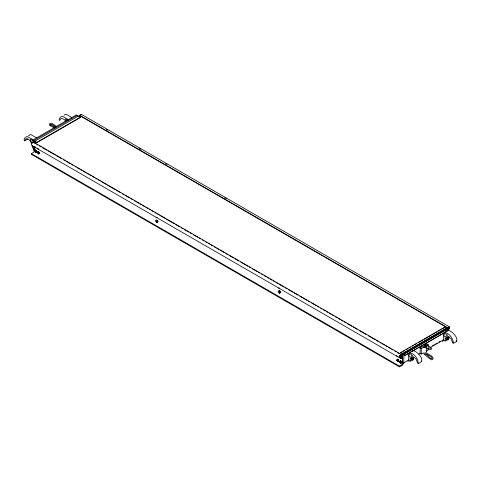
<?xml version="1.0" encoding="UTF-8"?>
<svg xmlns="http://www.w3.org/2000/svg" width="481" height="481" viewBox="0 0 481 481"><rect width="100%" height="100%" fill="white"/><g stroke="black" fill="none" stroke-linecap="round" stroke-linejoin="round"><path stroke-width="0.72" d="M426.653 345.683L426.683 345.184L426.322 345.232L426.274 346.031M34.716 141.582L36.718 142.743L80.303 117.574L80.303 117.214L76.275 114.959L32.69 140.127C32.558 141.715 32.858 140.067 33.508 140.837L33.586 141.673M431.71 348.19L431.289 349.356L430.2 349.765L428.517 349.434L424.495 346.639M31.77 143.428L33.339 142.376L35.287 143.506M54.726 127.778L54.678 127.044L50.307 124.741L50.613 124.97L50.451 124.23L50.192 124.519L52.146 124.513L55.489 126.876M412.686 351.256L413.035 350.595C417.424 350.986 427.02 361.616 418.205 363.389L417.67 363.083L415.927 358.832L413.251 356.902A4.521 2.609 60 0 0 411.309 357.72L410.822 358.658L410.089 358.231L410.089 361.267L408.207 360.125M443.404 333.369L443.404 340.007L445.159 341.023L445.159 337.981L445.893 338.408L446.38 337.47A4.521 2.609 60 0 1 448.322 336.658L450.998 338.582L452.741 342.839L453.276 343.139C462.091 341.366 452.489 330.742 448.106 330.351L444.6 332.377L444.246 333.032L444.047 332.69M413.035 350.595L409.529 352.621L409.181 353.282L408.976 352.934M447.883 330.742L448.106 330.351M34.349 151.088L35.36 150.198L36.436 151.533L36.075 152.044L35.426 152.423L34.349 151.088L35.36 150.198M35.426 152.423L36.436 151.533M38.6 148.767L38.246 149.278L37.169 147.938M37.169 152.711L38.179 151.822L39.256 153.162L38.895 153.667L38.246 154.046L37.169 152.711L38.179 151.822M38.246 154.046L39.256 153.162M157.107 217.171L156.752 217.683L156.03 217.268M155.676 221.116L156.686 220.232L157.756 221.567L157.401 222.072L156.752 222.45L155.676 221.116L156.686 220.232M156.752 222.45L157.756 221.567M279.599 287.891L279.245 288.402L278.529 287.987M278.168 291.841L279.178 290.951L280.255 292.286L279.894 292.797L279.245 293.176L278.168 291.841L279.178 290.951M279.245 293.176L280.255 292.286M398.07 356.301L397.709 356.812L396.993 356.397L396.639 355.477M396.639 360.251L397.649 359.361L398.719 360.696L398.364 361.207L397.709 361.586L396.639 360.251L397.649 359.361M397.709 361.586L398.719 360.696M399.813 358.026L400.529 358.441L401.539 357.551L401.178 356.631M401.539 357.551L400.529 358.441M399.452 361.874L400.463 360.99L401.539 362.325L401.178 362.83L400.529 363.209L399.452 361.874L400.463 360.99M400.529 363.209L401.539 362.325M426.334 346.999L426.388 345.598L428.156 344.582L428.156 350.078L426.388 351.094M39.364 153.583L39.586 152.711M418.205 363.389C418.332 358.579 414.291 353.733 409.529 352.621M453.276 343.139C453.403 338.329 449.362 333.483 444.6 332.377M33.117 140.446L32.425 139.322L27.128 136.466C25.589 136.863 23.088 139.153 24.483 140.813L25.746 138.931L26.491 138.618L29.173 139.785A4.521 2.609 60 0 1 31.115 142.845L31.439 143.843M54.678 127.044L54.347 127.91L49.904 125.571L49.339 124.892L49.669 123.707L50.794 123.286L52.513 123.623L56.638 126.545M32.69 140.127L36.718 142.376L80.303 117.214M34.788 141.252L78.409 116.059M77.249 115.44L33.664 140.602M442.304 340.169L442.863 340.259L442.905 341.023A0.709 0.409 60 0 1 442.4 341.312M38.149 151.581L37.71 152.591M278.836 291.023L279.659 290.813L280.483 291.973L280.483 292.592L279.533 292.881M28.475 135.846L30.634 134.439L36.4 137.776M64.051 115.193L65.705 114.195L66.498 114.448L71.008 117.051L71.693 118.176M411.983 357.804L411.075 358.928L411.075 359.572L411.983 359.656M447.053 337.554L446.146 338.684L446.146 339.327L447.053 339.406M403.457 362.59L402.699 361.989L402.958 362.554L403.824 362.752L403.908 354.683C406.487 356.89 402.032 352.387 400.697 352.519L402.699 354.034L402.699 363.582L403.198 363.293L403.198 363.726L402.699 364.015L402.32 365.392L399.368 366.805L31.385 154.353L31.385 153.625L34.241 151.792L34.404 147.102M35.36 146.855L34.71 147.234L35.426 147.649M34.71 150.577L35.426 150.992L36.075 150.613M37.53 152.2L38.246 152.615L38.895 152.236M156.03 220.605L156.752 221.019L157.401 220.641M278.529 291.33L279.245 291.745L279.894 291.366M396.993 359.74L397.709 360.155L398.364 359.776M399.813 361.369L400.529 361.778L401.178 361.399M399.813 362.8L400.463 362.421M24.753 140.861L27.988 138.787M402.699 356.132L402.32 355.772C399.398 359.349 398.545 355.459 401.322 354.834L401.322 354.473L33.339 142.015L31.578 143.17L31.578 145.352L399.561 357.81L402.008 356.529L402.387 356.746C401.978 360.047 404.214 365.211 399.368 366.083L31.385 153.625M447.27 329.822C449.549 330.363 450.156 325.288 447.661 328.078L79.678 115.62L79.678 115.26L81.439 114.382L449.422 326.833L449.422 329.022L448.07 329.936M79.678 115.62L81.121 114.791M33.688 142.827L35.618 141.715M78.794 116.787L80.724 115.668M400.697 352.519L444.282 327.351C445.598 327.32 450.066 331.674 447.492 329.521L446.194 330.273M400.697 352.88L401.996 352.128M403.294 351.377L404.599 350.625M406.547 349.501L407.852 348.749M409.151 347.997L410.455 347.246M412.403 346.122L413.708 345.37M415.007 344.618L416.305 343.867M418.26 342.737L422.811 340.109M424.116 339.358L431.271 335.227M432.569 334.475L437.127 331.848M438.425 331.096L440.38 329.966M441.678 329.214L443.632 328.09M402.591 353.553L446.182 328.391M402.621 353.619L446.212 328.457M401.322 354.473L399.561 355.621L399.561 357.81M79.678 115.26L447.661 327.717L449.422 326.833M402.85 353.733L399.627 355.591L399.627 356.89L402.85 355.032M446.025 328.806L448.605 327.314L448.605 328.619L447.312 329.365M403.721 354.202L447.306 329.04M403.751 354.269L447.336 329.106M404.599 355.621L409.157 352.994M413.708 350.366L444.288 332.714M404.677 355.669L447.613 330.88M426.437 346.855C426.851 349.681 427.356 354.419 423.033 353.036L421.266 354.052L420.105 353.385L420.105 347.889L423.142 346.14L423.611 347.084L425.559 347.06M420.105 347.889L421.266 348.557L423.033 347.541L425.457 347.504M432.497 345.791L434.445 344.667M435.75 343.915L437.049 343.163M439.003 342.033L440.301 341.282M410.822 358.658L413.744 356.968M445.893 338.408L448.815 336.718M403.824 362.752L408.381 360.125M418.789 354.118L420.087 353.367M428.547 348.484L443.506 339.845M448.358 337.794L449.615 337.067L449.615 337.794L448.575 338.396M410.089 361.267L413.594 359.241L413.594 357.419M445.159 341.023L448.665 338.997L448.665 336.568M430.134 348.797L430.874 348.521M425.144 345.803L423.965 345.665L426.996 343.915L428.156 344.582M33.712 149.116L33.586 149.825A0.709 0.409 60 0 0 34.091 150.697M456.788 341.113L456.247 340.813M421.717 361.363L421.176 361.057M38.029 151.653L38.66 151.683L39.484 152.85L39.165 153.782L38.66 153.679M36.352 152.158L35.335 151.569M38.534 153.752L39.358 153.535L38.534 151.755M156.529 220.057L157.864 221.326L157.546 222.258L157.04 222.156M157.167 222.084L157.984 221.867L157.672 220.575L156.656 219.985L156.217 220.995M279.659 292.809L280.164 292.911M400.944 358.074L401.455 358.177M400.817 358.147L401.767 357.858L401.455 356.559M397.492 359.193L398.508 359.776L398.821 361.075M398.124 361.219L398.635 361.321M400.944 362.842L401.455 362.945M400.817 362.914L401.767 362.632L401.455 361.333L400.439 360.744L400.12 361.682M426.683 345.184L431.132 347.498M106.56 129.425L107.864 130.177M139.069 148.196L141.017 149.32M165.723 163.582L167.027 164.334M224.886 197.745L226.19 198.491M76.533 115.35L77.092 115.674M444.781 328.006L446.284 328.872M36.586 144.258L37.891 145.003M39.189 145.755L41.138 146.885M42.442 147.631L46.988 150.258M48.292 151.01L55.441 155.141M56.74 155.892L61.291 158.52M63.245 159.644L64.544 160.395M65.843 161.147L70.394 163.774M71.693 164.526L72.998 165.278M74.946 166.402L76.245 167.154M77.549 167.905L79.497 169.029M80.796 169.781L82.101 170.533M83.399 171.284L85.347 172.408M86.652 173.16L88.6 174.284M89.899 175.036L91.198 175.787M92.502 176.539L94.45 177.663M95.749 178.415L97.054 179.166M98.352 179.912L100.301 181.042M101.605 181.794L106.157 184.421M107.455 185.167L115.254 189.676M116.558 190.422L120.454 192.677M122.408 193.801L123.707 194.552M125.006 195.304L129.557 197.931M130.862 198.683L132.161 199.435M134.109 200.559L135.408 201.311M136.712 202.062L138.66 203.186M139.959 203.938L141.264 204.69M142.562 205.441L144.51 206.565M145.815 207.317L147.763 208.441M149.062 209.193L150.367 209.944M151.665 210.696L153.613 211.82M154.912 212.572L156.217 213.323M157.515 214.075L159.464 215.199M160.768 215.951L165.32 218.578M166.618 219.33L174.417 223.833M175.721 224.585L179.617 226.834M181.571 227.958L182.87 228.709M184.169 229.461L188.72 232.089M190.025 232.84L191.324 233.592M193.272 234.716L197.823 237.343M199.122 238.095L200.427 238.847M202.375 239.971L203.673 240.722M204.978 241.474L206.926 242.598M208.225 243.35L209.53 244.101M210.828 244.853L212.776 245.977M214.081 246.729L215.38 247.481M216.678 248.232L218.627 249.356M219.931 250.108L224.483 252.735M225.781 253.487L227.729 254.611M229.034 255.363L233.58 257.99M234.884 258.742L238.786 260.991M240.734 262.121L247.883 266.246M249.188 266.997L250.487 267.749M252.435 268.873L256.986 271.5M258.291 272.252L259.59 273.004M261.538 274.128L262.836 274.879M264.141 275.631L266.089 276.755M267.388 277.507L268.693 278.258M269.991 279.01L271.939 280.134M273.244 280.886L274.543 281.638M275.841 282.389L277.79 283.513M279.094 284.265L283.646 286.892M284.944 287.644L286.892 288.768M288.197 289.52L292.749 292.147M294.047 292.899L297.949 295.148M299.897 296.278L307.046 300.403M308.351 301.154L309.65 301.906M311.598 303.03L316.149 305.657M317.454 306.409L318.753 307.161M320.701 308.285L322.005 309.036M323.304 309.788L325.252 310.912M326.551 311.664L327.856 312.416M329.154 313.167L331.102 314.291M332.407 315.043L333.706 315.795M335.004 316.546L336.959 317.67M338.257 318.422L340.205 319.546M341.504 320.298L342.809 321.049M344.107 321.801L346.055 322.925M347.36 323.677L351.912 326.304M353.21 327.056L357.112 329.305M359.06 330.435L366.215 334.56M368.163 335.69L375.312 339.82M376.617 340.566L377.916 341.318M379.864 342.448L381.168 343.193M382.467 343.945L384.415 345.075M385.714 345.821L387.019 346.573M388.317 347.324L390.265 348.448M391.57 349.2L392.869 349.952M394.817 351.076L396.122 351.827M397.42 352.579L399.368 353.703M34.091 148.815L32.335 147.799L32.335 145.37M402.104 363.167L403.325 363.87A0.709 0.409 60 0 0 403.824 363.582L403.697 362.728M426.593 353.072L431.481 355.94L432.858 357.449L433.177 358.237L432.629 359.487L431.493 359.866C428.757 358.165 426.262 355.928 423.731 353.86M426.1 353.836L431.018 356.728L432.028 357.9L431.98 358.73C429.87 358.928 427.555 354.533 424.945 353.86M397.492 360.804L398.508 361.393L398.947 360.383L397.619 359.121L397.18 360.125M35.209 151.641L36.225 152.23L36.664 151.22L35.841 150.06L35.335 149.958L35.017 150.89M33.953 149.26L34.644 149.753L33.586 149.002L33.586 146.068M67.623 120.316L65.344 118.933L66.174 120.839M425.601 345.935L425.727 346.819M31.722 142.358C28.012 137.734 32.143 138.931 33.213 141.907M401.328 356.631L401.641 357.93M400.529 357.004L400.889 357.93M400.529 361.778L400.889 362.704M397.709 360.155L398.07 361.075M279.245 291.745L279.599 292.664M156.752 221.019L157.107 221.945M38.246 152.615L38.6 153.541M35.426 150.992L35.786 151.912M447.534 337.596L447.727 338.089M412.464 357.846L412.656 358.339M68.182 120.196L67.496 119.078L62.193 116.216C60.66 116.618 58.159 118.909 59.554 120.563L60.816 118.687L61.562 118.374L64.238 119.535A4.521 2.609 60 0 1 65.656 121.392M447.661 327.717L447.661 328.078M444.282 327.351L444.282 327.717M421.266 348.557L421.266 354.052M408.333 353.619L408.333 360.978A0.709 0.409 60 0 1 407.834 361.267M401.641 362.704L400.817 360.918L400.312 360.816L400 361.754M399.368 366.083L399.368 366.805M397.306 359.439L397.306 360.053M280.357 292.664L279.533 290.885L279.028 290.783L278.709 291.714M156.343 220.304L156.343 220.923M37.837 151.9L37.837 152.519M36.718 142.376L36.718 142.743M36.538 151.912L35.714 150.132L35.209 150.03L34.897 150.962M34.716 146.645L34.716 151.13M33.339 142.015L33.339 142.376M412.283 355.333L410.065 357.329C408.85 356.986 408.537 354.353 409.722 353.986L410.161 353.788L412.283 355.333M447.354 335.089L445.135 337.079C443.921 336.742 443.608 334.103 444.793 333.742L445.232 333.543L447.354 335.089M413.558 358.862L412.884 360.173L411.976 360.095L412.337 358.748L413.365 358.363L413.558 358.862M448.629 338.612L447.955 339.929L447.047 339.845L447.408 338.504L448.436 338.119L448.629 338.612M425.751 345.208L425.438 345.49L424.843 345.069L425.751 345.208"/></g></svg>
